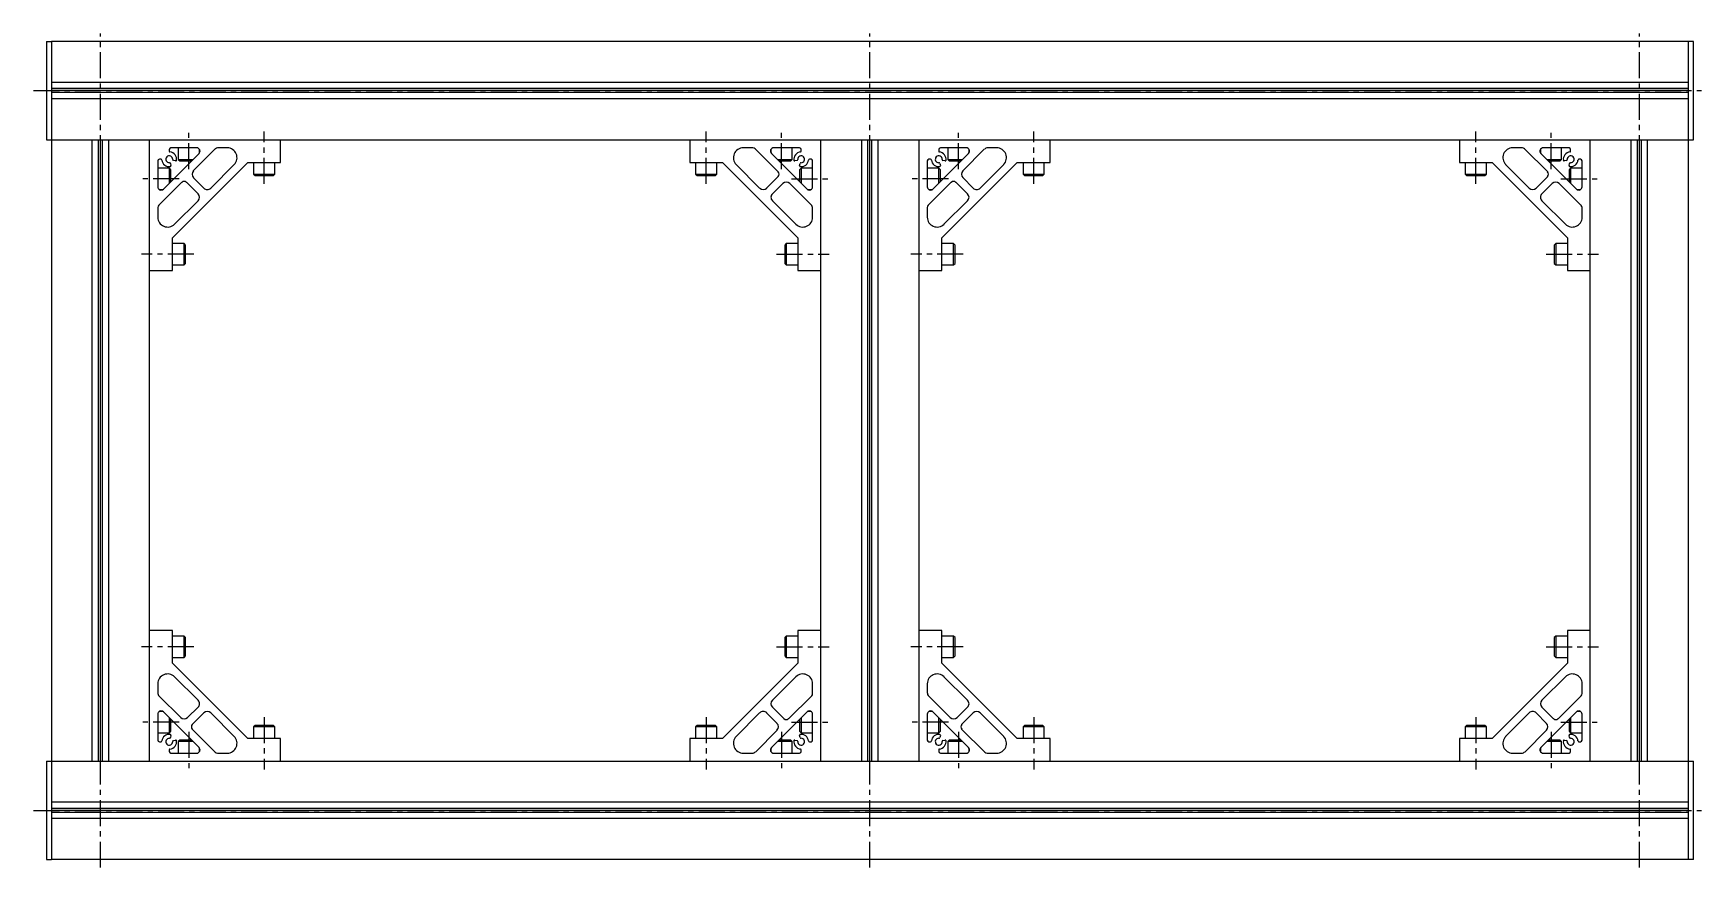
# Model space of a CAD drawing. Extents: x -8 to 1691, y -8 to 1075.
# Drawn here: x -8 to 1011, y 565 to 1075 of the extents above; entities that cross this region are included whole.
import ezdxf

# ---------------------------------------------------------------- set-up
doc = ezdxf.new("R2010")
doc.units = 0
doc.header["$LTSCALE"] = 0.5
doc.linetypes.add('CENTER', pattern=[50.8, 31.75, -6.35, 6.35, -6.35])
doc.layers.add('MSM_CENTER', color=1, linetype='CENTER')
doc.layers.add('MSM_CONTINUOUS', color=7, linetype='CONTINUOUS')

msp = doc.modelspace()

# ---------------------------------------------------------------- linework, layer by layer
at = {"layer": 'MSM_CENTER'}
for p, q in [((33, 565), (33, 1075)), ((503, 565), (503, 1075)), ((973, 565), (973, 1075)), ((-8, 1040), (1011, 1040)), ((87, 992), (87, 1015)), ((133, 983), (133, 1015)), ((403, 983), (403, 1015)), ((449, 992), (449, 1015)), ((557, 992), (557, 1015)), ((603, 983), (603, 1015)), ((873, 983), (873, 1015)), ((919, 992), (919, 1015)), ((81, 986), (58, 986)), ((455, 986), (478, 986)), ((551, 986), (528, 986)), ((925, 986), (948, 986)), ((90, 940), (58, 940)), ((446, 940), (478, 940)), ((560, 940), (528, 940)), ((916, 940), (948, 940)), ((90, 700), (58, 700)), ((446, 700), (478, 700)), ((560, 700), (528, 700)), ((916, 700), (948, 700)), ((81, 654), (58, 654)), ((133, 657), (133, 625)), ((403, 657), (403, 625)), ((455, 654), (478, 654)), ((551, 654), (528, 654)), ((603, 657), (603, 625)), ((873, 657), (873, 625)), ((925, 654), (948, 654)), ((87, 648), (87, 625)), ((449, 648), (449, 625)), ((557, 648), (557, 625)), ((919, 648), (919, 625)), ((-8, 600), (1011, 600))]:
    msp.add_line(p, q, dxfattribs=at)
at = {"layer": 'MSM_CONTINUOUS'}
for p, q in [((0, 1070), (3, 1070)), ((0, 1070), (0, 1010)), ((3, 1070), (3, 570)), ((1006, 1070), (3, 1070)), ((1003, 570), (1003, 1070)), ((1006, 1010), (1006, 1070)), ((1003, 1045), (3, 1045)), ((1003, 1041.2), (3, 1041.2)), ((1003, 1040), (3, 1040)), ((1003, 1038.8), (3, 1038.8)), ((1003, 1035), (3, 1035)), ((0, 1010), (1006, 1010)), ((28, 630), (28, 1010)), ((31.8, 630), (31.8, 1010)), ((33, 630), (33, 1010)), ((34.2, 630), (34.2, 1010)), ((38, 630), (38, 1010)), ((63, 630), (63, 1010)), ((143, 996), (143, 1010)), ((393, 1010), (393, 996)), ((473, 630), (473, 1010)), ((498, 630), (498, 1010)), ((501.8, 630), (501.8, 1010)), ((503, 630), (503, 1010)), ((504.2, 630), (504.2, 1010)), ((508, 630), (508, 1010)), ((533, 630), (533, 1010)), ((613, 996), (613, 1010)), ((863, 1010), (863, 996)), ((943, 630), (943, 1010)), ((968, 630), (968, 1010)), ((971.8, 630), (971.8, 1010)), ((973, 630), (973, 1010)), ((974.2, 630), (974.2, 1010)), ((978, 630), (978, 1010)), ((71.4, 979.8), (93.2, 1001.6)), ((75, 1004), (75, 1003)), ((91.8, 1005), (76, 1005)), ((80.5, 1005), (80.5, 997.9)), ((102.8, 1004.1), (89.7, 991)), ((93.5, 1001.9), (93.5, 1004.1)), ((110.4, 1005), (105, 1005)), ((431.5, 1005), (425.6, 1005)), ((447, 990.3), (432.9, 1004.4)), ((442.5, 1004.1), (442.5, 1001.9)), ((442.8, 1001.6), (464.6, 979.8)), ((460, 1005), (444.2, 1005)), ((455.5, 997.9), (455.5, 1005)), ((461, 1003), (461, 1004)), ((541.4, 979.8), (563.2, 1001.6)), ((545, 1004), (545, 1003)), ((561.8, 1005), (546, 1005)), ((550.5, 1005), (550.5, 997.9)), ((572.8, 1004.1), (559.7, 991)), ((563.5, 1001.9), (563.5, 1004.1)), ((580.4, 1005), (575, 1005)), ((901.5, 1005), (895.6, 1005)), ((917, 990.3), (902.9, 1004.4)), ((912.5, 1004.1), (912.5, 1001.9)), ((912.8, 1001.6), (934.6, 979.8)), ((930, 1005), (914.2, 1005)), ((925.5, 997.9), (925.5, 1005)), ((931, 1003), (931, 1004)), ((68, 997), (68, 981.2)), ((75.1, 992.5), (68, 992.5)), ((70, 998), (69, 998)), ((76, 991.6), (75.1, 992.5)), ((75.1, 983.5), (75.1, 992.5)), ((75.7, 995.5), (76, 994.2)), ((76, 984.3), (76, 991.6)), ((77, 950), (123, 996)), ((78.8, 997), (77.5, 997.3)), ((80.5, 997.9), (81.4, 997)), ((80.5, 997.9), (89.5, 997.9)), ((81.4, 997), (88.7, 997)), ((100.4, 980.4), (114.7, 994.8)), ((123, 996), (143, 996)), ((126.5, 996), (126.5, 988.9)), ((126.5, 988.9), (127.4, 988)), ((126.5, 988.9), (139.5, 988.9)), ((138.6, 988), (139.5, 988.9)), ((139.5, 988.9), (139.5, 996)), ((393, 996), (413, 996)), ((396.5, 996), (396.5, 988.9)), ((396.5, 988.9), (397.4, 988)), ((396.5, 988.9), (409.5, 988.9)), ((408.6, 988), (409.5, 988.9)), ((409.5, 988.9), (409.5, 996)), ((413, 996), (459, 950)), ((421.3, 994.8), (435.6, 980.4)), ((446.5, 997.9), (455.5, 997.9)), ((447.3, 997), (454.6, 997)), ((454.6, 997), (455.5, 997.9)), ((458.5, 997.3), (457.2, 997)), ((460, 994.2), (460.3, 995.5)), ((460.9, 992.5), (460, 991.6)), ((460, 991.6), (460, 984.3)), ((468, 992.5), (460.9, 992.5)), ((460.9, 992.5), (460.9, 983.5)), ((467, 998), (466, 998)), ((468, 981.2), (468, 997)), ((538, 997), (538, 981.2)), ((545.1, 992.5), (538, 992.5)), ((540, 998), (539, 998)), ((546, 991.6), (545.1, 992.5)), ((545.1, 983.5), (545.1, 992.5)), ((545.7, 995.5), (546, 994.2)), ((546, 984.3), (546, 991.6)), ((547, 950), (593, 996)), ((548.8, 997), (547.5, 997.3)), ((550.5, 997.9), (551.4, 997)), ((550.5, 997.9), (559.5, 997.9)), ((551.4, 997), (558.7, 997)), ((570.4, 980.4), (584.7, 994.8)), ((593, 996), (613, 996)), ((596.5, 996), (596.5, 988.9)), ((596.5, 988.9), (597.4, 988)), ((596.5, 988.9), (609.5, 988.9)), ((608.6, 988), (609.5, 988.9)), ((609.5, 988.9), (609.5, 996)), ((863, 996), (883, 996)), ((866.5, 996), (866.5, 988.9)), ((866.5, 988.9), (867.4, 988)), ((866.5, 988.9), (879.5, 988.9)), ((878.6, 988), (879.5, 988.9)), ((879.5, 988.9), (879.5, 996)), ((883, 996), (929, 950)), ((891.3, 994.8), (905.6, 980.4)), ((916.5, 997.9), (925.5, 997.9)), ((917.3, 997), (924.6, 997)), ((924.6, 997), (925.5, 997.9)), ((928.5, 997.3), (927.2, 997)), ((930, 994.2), (930.3, 995.5)), ((930.9, 992.5), (930, 991.6)), ((930, 991.6), (930, 984.3)), ((938, 992.5), (930.9, 992.5)), ((930.9, 992.5), (930.9, 983.5)), ((937, 998), (936, 998)), ((938, 981.2), (938, 997)), ((82.7, 984), (68.6, 969.9)), ((68.9, 979.5), (71.1, 979.5)), ((92.6, 976.9), (85.5, 984)), ((89.7, 986.8), (96.1, 980.4)), ((127.4, 988), (138.6, 988)), ((397.4, 988), (408.6, 988)), ((439.9, 980.4), (447, 987.5)), ((449.8, 983.3), (443.4, 976.9)), ((467.1, 970.2), (454, 983.3)), ((464.9, 979.5), (467.1, 979.5)), ((552.7, 984), (538.6, 969.9)), ((538.9, 979.5), (541.1, 979.5)), ((562.6, 976.9), (555.5, 984)), ((559.7, 986.8), (566.1, 980.4)), ((597.4, 988), (608.6, 988)), ((867.4, 988), (878.6, 988)), ((909.9, 980.4), (917, 987.5)), ((919.8, 983.3), (913.4, 976.9)), ((937.1, 970.2), (924, 983.3)), ((934.9, 979.5), (937.1, 979.5)), ((68, 968.5), (68, 962.6)), ((78.2, 958.3), (92.6, 972.6)), ((443.4, 972.6), (457.8, 958.3)), ((538, 968.5), (538, 962.6)), ((548.2, 958.3), (562.6, 972.6)), ((913.4, 972.6), (927.8, 958.3)), ((468, 962.6), (468, 968)), ((938, 962.6), (938, 968)), ((77, 930), (77, 950)), ((459, 950), (459, 930)), ((547, 930), (547, 950)), ((929, 950), (929, 930)), ((84.1, 946.5), (77, 946.5)), ((85, 945.6), (84.1, 946.5)), ((84.1, 933.5), (84.1, 946.5)), ((85, 934.4), (85, 945.6)), ((451.9, 946.5), (451, 945.6)), ((451, 945.6), (451, 934.4)), ((459, 946.5), (451.9, 946.5)), ((451.9, 946.5), (451.9, 933.5)), ((554.1, 946.5), (547, 946.5)), ((555, 945.6), (554.1, 946.5)), ((554.1, 933.5), (554.1, 946.5)), ((555, 934.4), (555, 945.6)), ((921.9, 946.5), (921, 945.6)), ((921, 945.6), (921, 934.4)), ((929, 946.5), (921.9, 946.5)), ((921.9, 946.5), (921.9, 933.5)), ((63, 930), (77, 930)), ((77, 933.5), (84.1, 933.5)), ((84.1, 933.5), (85, 934.4)), ((451, 934.4), (451.9, 933.5)), ((451.9, 933.5), (459, 933.5)), ((459, 930), (473, 930)), ((533, 930), (547, 930)), ((547, 933.5), (554.1, 933.5)), ((554.1, 933.5), (555, 934.4)), ((921, 934.4), (921.9, 933.5)), ((921.9, 933.5), (929, 933.5)), ((929, 930), (943, 930)), ((77, 710), (63, 710)), ((77, 690), (77, 710)), ((84.1, 706.5), (77, 706.5)), ((85, 705.6), (84.1, 706.5)), ((84.1, 693.5), (84.1, 706.5)), ((85, 694.4), (85, 705.6)), ((451.9, 706.5), (451, 705.6)), ((451, 705.6), (451, 694.4)), ((459, 706.5), (451.9, 706.5)), ((451.9, 706.5), (451.9, 693.5)), ((473, 710), (459, 710)), ((459, 710), (459, 690)), ((547, 710), (533, 710)), ((547, 690), (547, 710)), ((554.1, 706.5), (547, 706.5)), ((555, 705.6), (554.1, 706.5)), ((554.1, 693.5), (554.1, 706.5)), ((555, 694.4), (555, 705.6)), ((921.9, 706.5), (921, 705.6)), ((921, 705.6), (921, 694.4)), ((929, 706.5), (921.9, 706.5)), ((921.9, 706.5), (921.9, 693.5)), ((943, 710), (929, 710)), ((929, 710), (929, 690)), ((77, 693.5), (84.1, 693.5)), ((84.1, 693.5), (85, 694.4)), ((451, 694.4), (451.9, 693.5)), ((451.9, 693.5), (459, 693.5)), ((547, 693.5), (554.1, 693.5)), ((554.1, 693.5), (555, 694.4)), ((921, 694.4), (921.9, 693.5)), ((921.9, 693.5), (929, 693.5)), ((123, 644), (77, 690)), ((459, 690), (413, 644)), ((593, 644), (547, 690)), ((929, 690), (883, 644)), ((68, 677.4), (68, 672)), ((92.6, 667.4), (78.2, 681.7)), ((457.8, 681.7), (443.4, 667.4)), ((468, 671.5), (468, 677.4)), ((538, 677.4), (538, 672)), ((562.6, 667.4), (548.2, 681.7)), ((927.8, 681.7), (913.4, 667.4)), ((938, 671.5), (938, 677.4)), ((68.9, 669.8), (82, 656.7)), ((86.2, 656.7), (92.6, 663.1)), ((443.4, 663.1), (450.5, 656)), ((453.3, 656), (467.4, 670.1)), ((538.9, 669.8), (552, 656.7)), ((556.2, 656.7), (562.6, 663.1)), ((913.4, 663.1), (920.5, 656)), ((923.3, 656), (937.4, 670.1)), ((68, 658.8), (68, 643)), ((71.1, 660.5), (68.9, 660.5)), ((93.2, 638.4), (71.4, 660.2)), ((75.1, 647.5), (75.1, 656.5)), ((76, 648.4), (76, 655.7)), ((96.1, 659.6), (89, 652.5)), ((114.7, 645.2), (100.4, 659.6)), ((435.6, 659.6), (421.3, 645.2)), ((446.3, 653.2), (439.9, 659.6)), ((464.6, 660.2), (442.8, 638.4)), ((460, 655.7), (460, 648.4)), ((460.9, 656.5), (460.9, 647.5)), ((467.1, 660.5), (464.9, 660.5)), ((468, 643), (468, 658.8)), ((538, 658.8), (538, 643)), ((541.1, 660.5), (538.9, 660.5)), ((563.2, 638.4), (541.4, 660.2)), ((545.1, 647.5), (545.1, 656.5)), ((546, 648.4), (546, 655.7)), ((566.1, 659.6), (559, 652.5)), ((584.7, 645.2), (570.4, 659.6)), ((905.6, 659.6), (891.3, 645.2)), ((916.3, 653.2), (909.9, 659.6)), ((934.6, 660.2), (912.8, 638.4)), ((930, 655.7), (930, 648.4)), ((930.9, 656.5), (930.9, 647.5)), ((937.1, 660.5), (934.9, 660.5)), ((938, 643), (938, 658.8)), ((68, 647.5), (75.1, 647.5)), ((69, 642), (70, 642)), ((75.1, 647.5), (76, 648.4)), ((76, 645.8), (75.7, 644.5)), ((77.5, 642.7), (78.8, 643)), ((81.4, 643), (80.5, 642.1)), ((80.5, 642.1), (80.5, 635)), ((89.5, 642.1), (80.5, 642.1)), ((88.7, 643), (81.4, 643)), ((89, 649.7), (103.1, 635.6)), ((143, 644), (123, 644)), ((127.4, 652), (126.5, 651.1)), ((126.5, 651.1), (126.5, 644)), ((139.5, 651.1), (126.5, 651.1)), ((138.6, 652), (127.4, 652)), ((139.5, 651.1), (138.6, 652)), ((139.5, 644), (139.5, 651.1)), ((143, 630), (143, 644)), ((393, 644), (393, 630)), ((413, 644), (393, 644)), ((397.4, 652), (396.5, 651.1)), ((396.5, 651.1), (396.5, 644)), ((409.5, 651.1), (396.5, 651.1)), ((408.6, 652), (397.4, 652)), ((409.5, 651.1), (408.6, 652)), ((409.5, 644), (409.5, 651.1)), ((433.2, 635.9), (446.3, 649)), ((455.5, 642.1), (446.5, 642.1)), ((454.6, 643), (447.3, 643)), ((455.5, 642.1), (454.6, 643)), ((455.5, 635), (455.5, 642.1)), ((457.2, 643), (458.5, 642.7)), ((460, 648.4), (460.9, 647.5)), ((460.3, 644.5), (460, 645.8)), ((460.9, 647.5), (468, 647.5)), ((466, 642), (467, 642)), ((538, 647.5), (545.1, 647.5)), ((539, 642), (540, 642)), ((545.1, 647.5), (546, 648.4)), ((546, 645.8), (545.7, 644.5)), ((547.5, 642.7), (548.8, 643)), ((551.4, 643), (550.5, 642.1)), ((550.5, 642.1), (550.5, 635)), ((559.5, 642.1), (550.5, 642.1)), ((558.7, 643), (551.4, 643)), ((559, 649.7), (573.1, 635.6)), ((613, 644), (593, 644)), ((597.4, 652), (596.5, 651.1)), ((596.5, 651.1), (596.5, 644)), ((609.5, 651.1), (596.5, 651.1)), ((608.6, 652), (597.4, 652)), ((609.5, 651.1), (608.6, 652)), ((609.5, 644), (609.5, 651.1)), ((613, 630), (613, 644)), ((863, 644), (863, 630)), ((883, 644), (863, 644)), ((867.4, 652), (866.5, 651.1)), ((866.5, 651.1), (866.5, 644)), ((879.5, 651.1), (866.5, 651.1)), ((878.6, 652), (867.4, 652)), ((879.5, 651.1), (878.6, 652)), ((879.5, 644), (879.5, 651.1)), ((903.2, 635.9), (916.3, 649)), ((925.5, 642.1), (916.5, 642.1)), ((924.6, 643), (917.3, 643)), ((925.5, 642.1), (924.6, 643)), ((925.5, 635), (925.5, 642.1)), ((927.2, 643), (928.5, 642.7)), ((930, 648.4), (930.9, 647.5)), ((930.3, 644.5), (930, 645.8)), ((930.9, 647.5), (938, 647.5)), ((936, 642), (937, 642)), ((75, 637), (75, 636)), ((76, 635), (91.8, 635)), ((93.5, 635.9), (93.5, 638.1)), ((104.5, 635), (110.4, 635)), ((425.6, 635), (431, 635)), ((442.5, 638.1), (442.5, 635.9)), ((444.2, 635), (460, 635)), ((461, 636), (461, 637)), ((545, 637), (545, 636)), ((546, 635), (561.8, 635)), ((563.5, 635.9), (563.5, 638.1)), ((574.5, 635), (580.4, 635)), ((895.6, 635), (901, 635)), ((912.5, 638.1), (912.5, 635.9)), ((914.2, 635), (930, 635)), ((931, 636), (931, 637)), ((0, 630), (1006, 630)), ((0, 630), (0, 570)), ((1006, 570), (1006, 630)), ((1003, 605), (3, 605)), ((1003, 601.2), (3, 601.2)), ((1003, 600), (3, 600)), ((1003, 598.8), (3, 598.8)), ((1003, 595), (3, 595)), ((0, 570), (3, 570)), ((1006, 570), (3, 570))]:
    msp.add_line(p, q, dxfattribs=at)
for centre, radius, start, end in [((75, 998), 2.1, 356.087, 273.9131), ((76, 1004), 1, 90, 180), ((75.5, 1003), 0.5, 180, 264.2608), ((75, 998), 4.5, 352.181, 84.2608), ((91.8, 1003), 2, 315, 90), ((105, 1002), 3, 90, 135), ((110.4, 999), 6, 315, 90), ((425.6, 999), 6, 90, 225), ((431.5, 1003), 2, 45, 90), ((444.2, 1003), 2, 90, 225), ((461, 998), 4.5, 95.7392, 187.8202), ((461, 998), 2.1, 266.087, 183.9131), ((460, 1004), 1, 0, 90), ((460.5, 1003), 0.5, 275.7392, 0), ((545, 998), 2.1, 356.087, 273.9131), ((546, 1004), 1, 90, 180), ((545.5, 1003), 0.5, 180, 264.2608), ((545, 998), 4.5, 352.181, 84.2608), ((561.8, 1003), 2, 315, 90), ((575, 1002), 3, 90, 135), ((580.4, 999), 6, 315, 90), ((895.6, 999), 6, 90, 225), ((901.5, 1003), 2, 45, 90), ((914.2, 1003), 2, 90, 225), ((931, 998), 4.5, 95.7392, 187.8202), ((931, 998), 2.1, 266.087, 183.9131), ((930, 1004), 1, 0, 90), ((930.5, 1003), 0.5, 275.7392, 0), ((69, 997), 1, 90, 180), ((70, 997.5), 0.5, 5.7392, 90), ((75, 998), 4.5, 185.7392, 277.8202), ((75.2, 995.4), 0.5, 15.0017, 93.9131), ((75.5, 994), 0.5, 277.8202, 15.0017), ((77.6, 997.8), 0.5, 176.0869, 255.0017), ((79, 997.5), 0.5, 255.0017, 352.181), ((91.9, 988.9), 3, 135, 224.9997), ((445.5, 988.9), 2, 314.9997, 45), ((457, 997.5), 0.5, 187.8202, 285.0017), ((458.4, 997.8), 0.5, 285.0017, 3.9131), ((460.5, 994), 0.5, 165.0017, 262.181), ((460.8, 995.4), 0.5, 86.0869, 165.0017), ((461, 998), 4.5, 262.181, 354.2608), ((466, 997.5), 0.5, 90, 174.2608), ((467, 997), 1, 0, 90), ((539, 997), 1, 90, 180), ((540, 997.5), 0.5, 5.7392, 90), ((545, 998), 4.5, 185.7392, 277.8202), ((545.2, 995.4), 0.5, 15.0017, 93.9131), ((545.5, 994), 0.5, 277.8202, 15.0017), ((547.6, 997.8), 0.5, 176.0869, 255.0017), ((549, 997.5), 0.5, 255.0017, 352.181), ((561.9, 988.9), 3, 135, 224.9997), ((915.5, 988.9), 2, 314.9997, 45), ((927, 997.5), 0.5, 187.8202, 285.0017), ((928.4, 997.8), 0.5, 285.0017, 3.9131), ((930.5, 994), 0.5, 165.0017, 262.181), ((930.8, 995.4), 0.5, 86.0869, 165.0017), ((931, 998), 4.5, 262.181, 354.2608), ((936, 997.5), 0.5, 90, 174.2608), ((937, 997), 1, 0, 90), ((70, 981.2), 2, 180, 315), ((84.1, 982.5), 2, 44.9997, 135), ((98.2, 982.5), 3, 224.9997, 315), ((437.8, 982.5), 3, 225, 314.9997), ((451.9, 981.1), 3, 45, 134.9997), ((466, 981.2), 2, 225, 0), ((540, 981.2), 2, 180, 315), ((554.1, 982.5), 2, 44.9997, 135), ((568.2, 982.5), 3, 224.9997, 315), ((907.8, 982.5), 3, 225, 314.9997), ((921.9, 981.1), 3, 45, 134.9997), ((936, 981.2), 2, 225, 0), ((70, 968.5), 2, 135, 180), ((90.5, 974.8), 3, 315, 44.9997), ((445.5, 974.8), 3, 134.9997, 225), ((465, 968), 3, 0, 45), ((540, 968.5), 2, 135, 180), ((560.5, 974.8), 3, 315, 44.9997), ((915.5, 974.8), 3, 134.9997, 225), ((935, 968), 3, 0, 45), ((74, 962.6), 6, 180, 315), ((462, 962.6), 6, 225, 0), ((544, 962.6), 6, 180, 315), ((932, 962.6), 6, 225, 0), ((74, 677.4), 6, 45, 180), ((462, 677.4), 6, 360, 135), ((544, 677.4), 6, 45, 180), ((932, 677.4), 6, 360, 135), ((71, 672), 3, 180, 225), ((90.5, 665.2), 3, 314.9997, 45), ((445.5, 665.2), 3, 135, 224.9997), ((466, 671.5), 2, 315, 0), ((541, 672), 3, 180, 225), ((560.5, 665.2), 3, 314.9997, 45), ((915.5, 665.2), 3, 135, 224.9997), ((936, 671.5), 2, 315, 0), ((70, 658.8), 2, 45, 180), ((84.1, 658.9), 3, 225, 314.9997), ((90.5, 651.1), 2, 134.9997, 225), ((98.2, 657.5), 3, 45, 134.9997), ((437.8, 657.5), 3, 44.9997, 135), ((444.1, 651.1), 3, 315, 44.9997), ((451.9, 657.5), 2, 224.9997, 315), ((466, 658.8), 2, 0, 135), ((540, 658.8), 2, 45, 180), ((554.1, 658.9), 3, 225, 314.9997), ((560.5, 651.1), 2, 134.9997, 225), ((568.2, 657.5), 3, 45, 134.9997), ((907.8, 657.5), 3, 44.9997, 135), ((914.1, 651.1), 3, 315, 44.9997), ((921.9, 657.5), 2, 224.9997, 315), ((936, 658.8), 2, 0, 135), ((69, 643), 1, 180, 270), ((70, 642.5), 0.5, 270, 354.2608), ((75, 642), 4.5, 82.181, 174.2608), ((75, 642), 2.1, 86.087, 3.9131), ((75.2, 644.6), 0.5, 266.0869, 345.0017), ((75, 642), 4.5, 275.7392, 7.8202), ((75.5, 646), 0.5, 345.0017, 82.181), ((77.6, 642.2), 0.5, 105.0017, 183.9131), ((79, 642.5), 0.5, 7.8202, 105.0017), ((110.4, 641), 6, 270, 45), ((425.6, 641), 6, 135, 270), ((457, 642.5), 0.5, 75.0017, 172.181), ((461, 642), 4.5, 172.181, 264.2608), ((458.4, 642.2), 0.5, 356.0869, 75.0017), ((461, 642), 2.1, 176.087, 93.9131), ((460.5, 646), 0.5, 97.8202, 195.0017), ((460.8, 644.6), 0.5, 195.0017, 273.9131), ((461, 642), 4.5, 5.7392, 97.8202), ((466, 642.5), 0.5, 185.7392, 270), ((467, 643), 1, 270, 0), ((539, 643), 1, 180, 270), ((540, 642.5), 0.5, 270, 354.2608), ((545, 642), 4.5, 82.181, 174.2608), ((545, 642), 2.1, 86.087, 3.9131), ((545.2, 644.6), 0.5, 266.0869, 345.0017), ((545, 642), 4.5, 275.7392, 7.8202), ((545.5, 646), 0.5, 345.0017, 82.181), ((547.6, 642.2), 0.5, 105.0017, 183.9131), ((549, 642.5), 0.5, 7.8202, 105.0017), ((580.4, 641), 6, 270, 45), ((895.6, 641), 6, 135, 270), ((927, 642.5), 0.5, 75.0017, 172.181), ((931, 642), 4.5, 172.181, 264.2608), ((928.4, 642.2), 0.5, 356.0869, 75.0017), ((931, 642), 2.1, 176.087, 93.9131), ((930.5, 646), 0.5, 97.8202, 195.0017), ((930.8, 644.6), 0.5, 195.0017, 273.9131), ((931, 642), 4.5, 5.7392, 97.8202), ((936, 642.5), 0.5, 185.7392, 270), ((937, 643), 1, 270, 0), ((75.5, 637), 0.5, 95.7392, 180), ((76, 636), 1, 180, 270), ((91.8, 637), 2, 270, 45), ((104.5, 637), 2, 225, 270), ((431, 638), 3, 270, 315), ((444.2, 637), 2, 135, 270), ((460, 636), 1, 270, 0), ((460.5, 637), 0.5, 0, 84.2608), ((545.5, 637), 0.5, 95.7392, 180), ((546, 636), 1, 180, 270), ((561.8, 637), 2, 270, 45), ((574.5, 637), 2, 225, 270), ((901, 638), 3, 270, 315), ((914.2, 637), 2, 135, 270), ((930, 636), 1, 270, 0), ((930.5, 637), 0.5, 0, 84.2608)]:
    msp.add_arc(centre, radius, start, end, dxfattribs=at)

doc.saveas('drawing.dxf')
